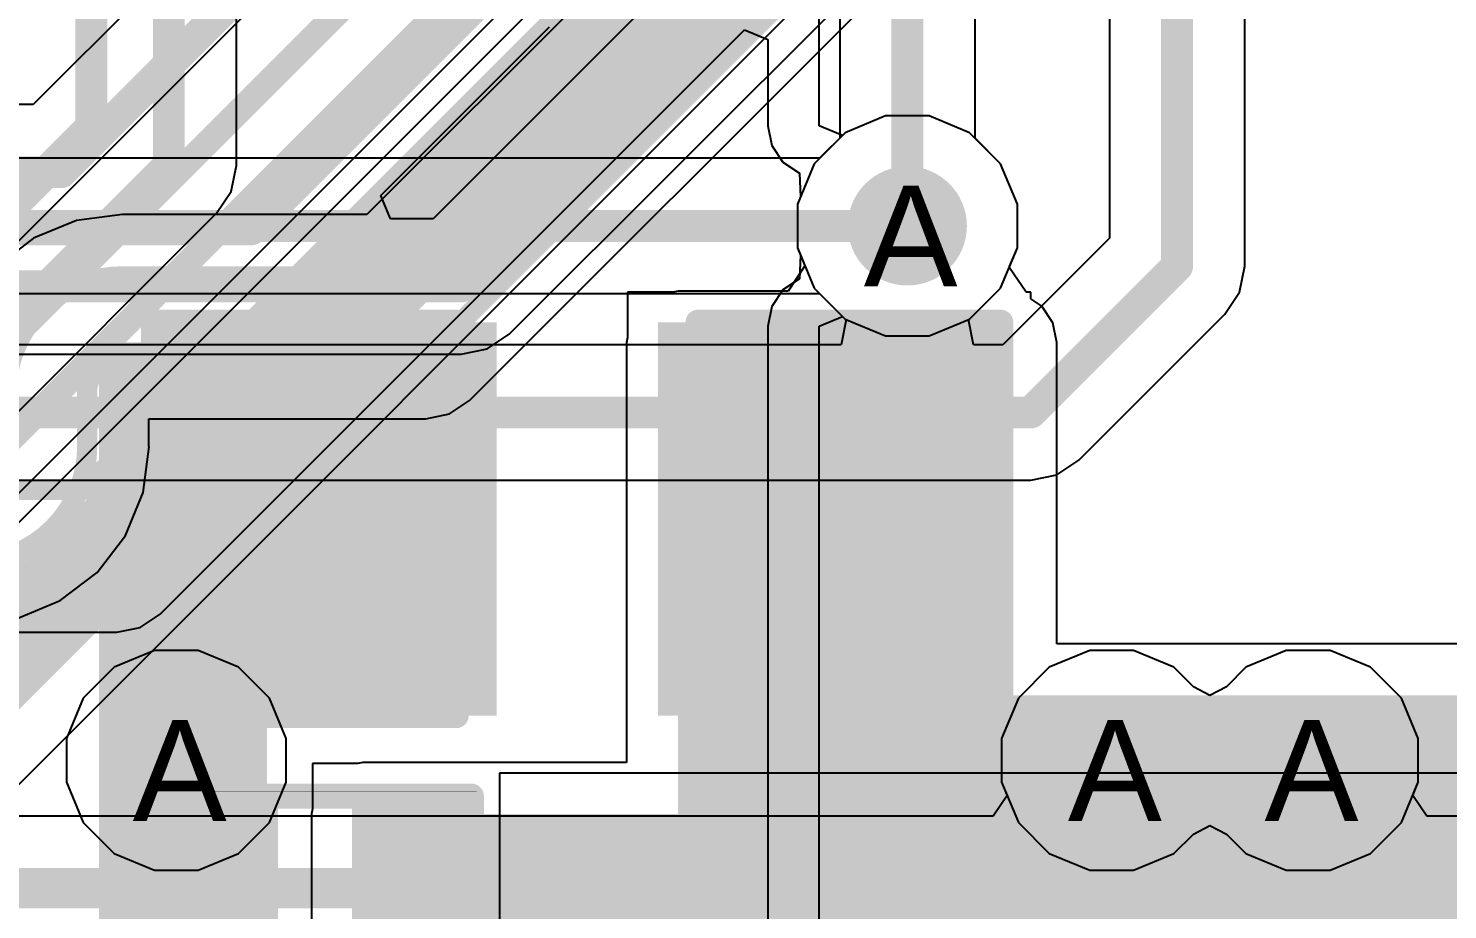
# Model space of a CAD drawing. Header units: inches. Extents: x 0 to 208, y 0 to 213.
# Drawn here: x 5.1871 to 5.4687, y 2.7214 to 2.8962 of the extents above; entities that cross this region are included whole.
import ezdxf

# ---------------------------------------------------------------- set-up
doc = ezdxf.new("R2010")
doc.units = ezdxf.units.IN
doc.header["$MEASUREMENT"] = 0
for name, color, linetype in [('Bottom Layer', 5, 'Continuous'), ('Bottom Overlay', 54, 'Continuous'), ('Bottom Paste', 16, 'Continuous'), ('Bottom Solder', 6, 'Continuous'), ('Drill Drawing', 1, 'Continuous'), ('L2_GND1', 16, 'Continuous'), ('L3_SIG1', 76, 'Continuous'), ('L4_PWR', 90, 'Continuous'), ('L5_GND2', 156, 'Continuous'), ('L6_SIG2', 130, 'Continuous'), ('L7_GND3', 216, 'Continuous'), ('Top Layer', 1, 'Continuous'), ('Via Holes', 16, 'Continuous')]:
    doc.layers.add(name, color=color, linetype=linetype)
doc.styles.add('Arial', font='', dxfattribs={"height": 0.2})
doc.styles.get('Arial').set_extended_font_data('Arial')

# ---------------------------------------------------------------- blocks, each defined once
blk = doc.blocks.new('RES_0402_B_497')
at = {"layer": 'Bottom Layer'}
for points in [[(-0.0095, 0.0125), (-0.0095, -0.0125), (-0.0275, -0.0125), (-0.0275, 0.0125)], [(0.0275, 0.0125), (0.0275, -0.0125), (0.0095, -0.0125), (0.0095, 0.0125)]]:
    blk.add_hatch(color=5, dxfattribs=at).paths.add_polyline_path(points)
at = {"layer": 'Bottom Paste'}
for points in [[(-0.0095, 0.0125), (-0.0095, -0.0125), (-0.0275, -0.0125), (-0.0275, 0.0125)], [(0.0275, 0.0125), (0.0275, -0.0125), (0.0095, -0.0125), (0.0095, 0.0125)]]:
    blk.add_hatch(color=16, dxfattribs=at).paths.add_polyline_path(points)
at = {"layer": 'Bottom Solder'}
for points in [[(-0.00733, 0.01467), (-0.00733, -0.01466), (-0.02967, -0.01466), (-0.02967, 0.01467)], [(0.02967, 0.01467), (0.02967, -0.01466), (0.00733, -0.01466), (0.00733, 0.01467)]]:
    blk.add_hatch(color=6, dxfattribs=at).paths.add_polyline_path(points)
at = {"layer": 'Bottom Overlay'}
for points in [[(-0.031, 0.016, 0.005, 0.005, 0), (0.031, 0.016, 0.005, 0.005, 0)], [(-0.031, -0.016, 0.005, 0.005, 0), (-0.031, 0.016, 0.005, 0.005, 0)], [(-0.032, 0.017, 0.000127, 0.000127, 0), (0.032, 0.017, 0.000127, 0.000127, 0)], [(0.031, -0.016, 0.005, 0.005, 0), (0.031, 0.016, 0.005, 0.005, 0)], [(-0.031, -0.016, 0.005, 0.005, 0), (0.031, -0.016, 0.005, 0.005, 0)]]:
    blk.add_lwpolyline(points, format="xyseb", dxfattribs=at)
for points in [[(-0.03225, 0.016, 0.0025, 0.0025, 1), (-0.02975, 0.016, 0.0025, 0.0025, 1)], [(-0.03225, 0.016, 0.0025, 0.0025, 1), (-0.02975, 0.016, 0.0025, 0.0025, 1)], [(-0.03203, 0.017, 0.0000635, 0.0000635, 1), (-0.03197, 0.017, 0.0000635, 0.0000635, 1)], [(0.02975, 0.016, 0.0025, 0.0025, 1), (0.03225, 0.016, 0.0025, 0.0025, 1)], [(0.02975, 0.016, 0.0025, 0.0025, 1), (0.03225, 0.016, 0.0025, 0.0025, 1)], [(0.03197, 0.017, 0.0000635, 0.0000635, 1), (0.03203, 0.017, 0.0000635, 0.0000635, 1)], [(-0.03225, -0.016, 0.0025, 0.0025, 1), (-0.02975, -0.016, 0.0025, 0.0025, 1)], [(-0.03225, -0.016, 0.0025, 0.0025, 1), (-0.02975, -0.016, 0.0025, 0.0025, 1)], [(0.02975, -0.016, 0.0025, 0.0025, 1), (0.03225, -0.016, 0.0025, 0.0025, 1)], [(0.02975, -0.016, 0.0025, 0.0025, 1), (0.03225, -0.016, 0.0025, 0.0025, 1)]]:
    blk.add_lwpolyline(points, format="xyseb", close=True, dxfattribs=at)
blk = doc.blocks.new('TF_01A_B_531')
at = {"layer": 'Bottom Layer'}
blk.add_hatch(color=5, dxfattribs=at).paths.add_polyline_path([(-0.3289, -0.13976), (-0.28165, -0.13976), (-0.28165, -0.19882), (-0.3289, -0.19882)])
at = {"layer": 'Bottom Paste'}
blk.add_hatch(color=16, dxfattribs=at).paths.add_polyline_path([(-0.3289, -0.13976), (-0.28165, -0.13976), (-0.28165, -0.19882), (-0.3289, -0.19882)])
at = {"layer": 'Bottom Solder'}
blk.add_hatch(color=6, dxfattribs=at).paths.add_polyline_path([(-0.3309, -0.13776), (-0.27965, -0.13776), (-0.27965, -0.20082), (-0.3309, -0.20082)])
blk = doc.blocks.new('CAP_1206_B_646')
at = {"layer": 'Bottom Layer'}
for points in [[(-0.08, 0.035), (-0.02, 0.035), (-0.02, -0.035), (-0.08, -0.035)], [(0.02, 0.035), (0.08, 0.035), (0.08, -0.035), (0.02, -0.035)]]:
    blk.add_hatch(color=5, dxfattribs=at).paths.add_polyline_path(points)
at = {"layer": 'Bottom Paste'}
for points in [[(-0.08, 0.035), (-0.02, 0.035), (-0.02, -0.035), (-0.08, -0.035)], [(0.02, 0.035), (0.08, 0.035), (0.08, -0.035), (0.02, -0.035)]]:
    blk.add_hatch(color=16, dxfattribs=at).paths.add_polyline_path(points)
at = {"layer": 'Bottom Solder'}
for points in [[(-0.084, 0.039), (-0.016, 0.039), (-0.016, -0.039), (-0.084, -0.039)], [(0.016, 0.039), (0.084, 0.039), (0.084, -0.039), (0.016, -0.039)]]:
    blk.add_hatch(color=6, dxfattribs=at).paths.add_polyline_path(points)
at = {"layer": 'Bottom Overlay'}
for points in [[(-0.084, 0.039, 0.005, 0.005, 0), (-0.024, 0.039, 0.005, 0.005, 0)], [(-0.084, -0.039, 0.005, 0.005, 0), (-0.084, 0.039, 0.005, 0.005, 0)], [(0.024, 0.039, 0.005, 0.005, 0), (0.084, 0.039, 0.005, 0.005, 0)], [(0.084, -0.039, 0.005, 0.005, 0), (0.084, 0.039, 0.005, 0.005, 0)], [(-0.084, -0.039, 0.005, 0.005, 0), (-0.024, -0.039, 0.005, 0.005, 0)], [(0.024, -0.039, 0.005, 0.005, 0), (0.084, -0.039, 0.005, 0.005, 0)]]:
    blk.add_lwpolyline(points, format="xyseb", dxfattribs=at)
for points in [[(-0.08525, 0.039, 0.0025, 0.0025, 1), (-0.08275, 0.039, 0.0025, 0.0025, 1)], [(-0.08525, 0.039, 0.0025, 0.0025, 1), (-0.08275, 0.039, 0.0025, 0.0025, 1)], [(-0.02525, 0.039, 0.0025, 0.0025, 1), (-0.02275, 0.039, 0.0025, 0.0025, 1)], [(0.02275, 0.039, 0.0025, 0.0025, 1), (0.02525, 0.039, 0.0025, 0.0025, 1)], [(0.08275, 0.039, 0.0025, 0.0025, 1), (0.08525, 0.039, 0.0025, 0.0025, 1)], [(0.08275, 0.039, 0.0025, 0.0025, 1), (0.08525, 0.039, 0.0025, 0.0025, 1)], [(-0.08525, -0.039, 0.0025, 0.0025, 1), (-0.08275, -0.039, 0.0025, 0.0025, 1)], [(-0.08525, -0.039, 0.0025, 0.0025, 1), (-0.08275, -0.039, 0.0025, 0.0025, 1)], [(-0.02525, -0.039, 0.0025, 0.0025, 1), (-0.02275, -0.039, 0.0025, 0.0025, 1)], [(0.02275, -0.039, 0.0025, 0.0025, 1), (0.02525, -0.039, 0.0025, 0.0025, 1)], [(0.08275, -0.039, 0.0025, 0.0025, 1), (0.08525, -0.039, 0.0025, 0.0025, 1)], [(0.08275, -0.039, 0.0025, 0.0025, 1), (0.08525, -0.039, 0.0025, 0.0025, 1)]]:
    blk.add_lwpolyline(points, format="xyseb", close=True, dxfattribs=at)

msp = doc.modelspace()

# ---------------------------------------------------------------- hatches: boundary and pattern name
at = {"layer": 'Bottom Layer'}
h = msp.add_hatch(color=5, dxfattribs=at)
edge = h.paths.add_edge_path()
edge.add_arc((5.36149, 2.857), 0.01181, 0, 360)
for points in [[(5.20118, 2.83389), (5.20118, 2.71539), (5.2345, 2.71539), (5.2345, 2.83389)], [(5.316, 2.69984), (5.38095, 2.69984), (5.38095, 2.83389), (5.316, 2.83389)], [(5.20706, 2.81071), (5.20706, 2.78713), (5.246, 2.78713), (5.246, 2.81071)], [(5.316, 2.69952), (5.77268, 2.69952), (5.77268, 2.76389), (5.316, 2.76389)], [(5.2535, 2.71539), (5.35142, 2.71539), (5.35142, 2.74039), (5.2535, 2.74039)]]:
    msp.add_hatch(color=5, dxfattribs=at).paths.add_polyline_path(points)
h = msp.add_hatch(color=5, dxfattribs=at)
edge = h.paths.add_edge_path()
edge.add_arc((5.2165, 2.751), 0.01181, 0, 360)
h = msp.add_hatch(color=5, dxfattribs=at)
edge = h.paths.add_edge_path()
edge.add_arc((5.402, 2.751), 0.01181, 0, 360)
h = msp.add_hatch(color=5, dxfattribs=at)
edge = h.paths.add_edge_path()
edge.add_arc((5.441, 2.751), 0.01181, 0, 360)
at = {"layer": 'L2_GND1'}
h = msp.add_hatch(color=16, dxfattribs=at)
edge = h.paths.add_edge_path()
edge.add_arc((5.36149, 2.857), 0.01181, 0, 360)
h = msp.add_hatch(color=16, dxfattribs=at)
edge = h.paths.add_edge_path()
edge.add_arc((5.2165, 2.751), 0.01181, 0, 360)
h = msp.add_hatch(color=16, dxfattribs=at)
edge = h.paths.add_edge_path()
edge.add_arc((5.402, 2.751), 0.01181, 0, 360)
h = msp.add_hatch(color=16, dxfattribs=at)
edge = h.paths.add_edge_path()
edge.add_arc((5.441, 2.751), 0.01181, 0, 360)
at = {"layer": 'L3_SIG1'}
h = msp.add_hatch(color=76, dxfattribs=at)
edge = h.paths.add_edge_path()
edge.add_arc((5.36149, 2.857), 0.01181, 0, 360)
h = msp.add_hatch(color=76, dxfattribs=at)
edge = h.paths.add_edge_path()
edge.add_arc((5.2165, 2.751), 0.01181, 0, 360)
h = msp.add_hatch(color=76, dxfattribs=at)
edge = h.paths.add_edge_path()
edge.add_arc((5.402, 2.751), 0.01181, 0, 360)
h = msp.add_hatch(color=76, dxfattribs=at)
edge = h.paths.add_edge_path()
edge.add_arc((5.441, 2.751), 0.01181, 0, 360)
at = {"layer": 'L4_PWR'}
h = msp.add_hatch(color=90, dxfattribs=at)
edge = h.paths.add_edge_path()
edge.add_arc((5.36149, 2.857), 0.01181, 0, 360)
h = msp.add_hatch(color=90, dxfattribs=at)
edge = h.paths.add_edge_path()
edge.add_arc((5.2165, 2.751), 0.01181, 0, 360)
h = msp.add_hatch(color=90, dxfattribs=at)
edge = h.paths.add_edge_path()
edge.add_arc((5.402, 2.751), 0.01181, 0, 360)
h = msp.add_hatch(color=90, dxfattribs=at)
edge = h.paths.add_edge_path()
edge.add_arc((5.441, 2.751), 0.01181, 0, 360)
at = {"layer": 'L5_GND2'}
h = msp.add_hatch(color=156, dxfattribs=at)
edge = h.paths.add_edge_path()
edge.add_arc((5.36149, 2.857), 0.01181, 0, 360)
h = msp.add_hatch(color=156, dxfattribs=at)
edge = h.paths.add_edge_path()
edge.add_arc((5.2165, 2.751), 0.01181, 0, 360)
h = msp.add_hatch(color=156, dxfattribs=at)
edge = h.paths.add_edge_path()
edge.add_arc((5.402, 2.751), 0.01181, 0, 360)
h = msp.add_hatch(color=156, dxfattribs=at)
edge = h.paths.add_edge_path()
edge.add_arc((5.441, 2.751), 0.01181, 0, 360)
at = {"layer": 'L6_SIG2'}
h = msp.add_hatch(color=130, dxfattribs=at)
edge = h.paths.add_edge_path()
edge.add_arc((5.36149, 2.857), 0.01181, 0, 360)
h = msp.add_hatch(color=130, dxfattribs=at)
edge = h.paths.add_edge_path()
edge.add_arc((5.2165, 2.751), 0.01181, 0, 360)
h = msp.add_hatch(color=130, dxfattribs=at)
edge = h.paths.add_edge_path()
edge.add_arc((5.402, 2.751), 0.01181, 0, 360)
h = msp.add_hatch(color=130, dxfattribs=at)
edge = h.paths.add_edge_path()
edge.add_arc((5.441, 2.751), 0.01181, 0, 360)
at = {"layer": 'L7_GND3'}
h = msp.add_hatch(color=216, dxfattribs=at)
edge = h.paths.add_edge_path()
edge.add_arc((5.36149, 2.857), 0.01181, 0, 360)
h = msp.add_hatch(color=216, dxfattribs=at)
edge = h.paths.add_edge_path()
edge.add_arc((5.2165, 2.751), 0.01181, 0, 360)
h = msp.add_hatch(color=216, dxfattribs=at)
edge = h.paths.add_edge_path()
edge.add_arc((5.402, 2.751), 0.01181, 0, 360)
h = msp.add_hatch(color=216, dxfattribs=at)
edge = h.paths.add_edge_path()
edge.add_arc((5.441, 2.751), 0.01181, 0, 360)
at = {"layer": 'Top Layer'}
h = msp.add_hatch(color=1, dxfattribs=at)
edge = h.paths.add_edge_path()
edge.add_arc((5.36149, 2.857), 0.01181, 0, 360)
h = msp.add_hatch(color=1, dxfattribs=at)
edge = h.paths.add_edge_path()
edge.add_arc((5.2165, 2.751), 0.01181, 0, 360)
h = msp.add_hatch(color=1, dxfattribs=at)
edge = h.paths.add_edge_path()
edge.add_arc((5.402, 2.751), 0.01181, 0, 360)
h = msp.add_hatch(color=1, dxfattribs=at)
edge = h.paths.add_edge_path()
edge.add_arc((5.441, 2.751), 0.01181, 0, 360)
at = {"layer": 'Via Holes'}
h = msp.add_hatch(color=7, dxfattribs=at)
edge = h.paths.add_edge_path()
edge.add_arc((5.36149, 2.857), 0.00591, 0, 360)
h = msp.add_hatch(color=7, dxfattribs=at)
edge = h.paths.add_edge_path()
edge.add_arc((5.2165, 2.751), 0.00591, 0, 360)
h = msp.add_hatch(color=7, dxfattribs=at)
edge = h.paths.add_edge_path()
edge.add_arc((5.402, 2.751), 0.00591, 0, 360)
h = msp.add_hatch(color=7, dxfattribs=at)
edge = h.paths.add_edge_path()
edge.add_arc((5.441, 2.751), 0.00591, 0, 360)

# ---------------------------------------------------------------- linework, layer by layer
at = {"layer": 'Bottom Layer'}
for p, q in [((5.34807, 3.23739), (5.34807, 2.87442)), ((5.37492, 2.87442), (5.37492, 3.0827)), ((5.34807, 2.87442), (5.343, 2.86935)), ((5.37999, 2.86935), (5.37492, 2.87442)), ((5.343, 2.86935), (5.33968, 2.86134)), ((5.38331, 2.86134), (5.37999, 2.86935)), ((5.33968, 2.86134), (5.33968, 2.85266)), ((5.38331, 2.85266), (5.38331, 2.86134)), ((5.33968, 2.85266), (5.34117, 2.84909)), ((5.38177, 2.84896), (5.38331, 2.85266)), ((5.34117, 2.84909), (5.33782, 2.84409)), ((5.38178, 2.84868), (5.38177, 2.84896)), ((5.38508, 2.84389), (5.38178, 2.84868)), ((5.31501, 2.84389), (5.306, 2.84389)), ((5.306, 2.84389), (5.306, 2.83488)), ((5.316, 2.84409), (5.31501, 2.84389)), ((5.33782, 2.84409), (5.316, 2.84409)), ((5.386, 2.84389), (5.38508, 2.84389)), ((5.386, 2.84254), (5.386, 2.84389)), ((5.38816, 2.8411), (5.386, 2.84254)), ((5.39037, 2.83779), (5.38816, 2.8411)), ((5.39115, 2.83389), (5.39037, 2.83779)), ((5.306, 2.83488), (5.3058, 2.83389)), ((5.3058, 2.83389), (5.3058, 2.76389)), ((5.39115, 2.77409), (5.39115, 2.83389)), ((5.77268, 2.77409), (5.39115, 2.77409)), ((5.3058, 2.76389), (5.3058, 2.75059)), ((5.25251, 2.75039), (5.2435, 2.75039)), ((5.2435, 2.75039), (5.2435, 2.74138)), ((5.2535, 2.75059), (5.25251, 2.75039)), ((5.3058, 2.75059), (5.2535, 2.75059)), ((5.90551, 2.74843), (5.28056, 2.74843)), ((5.28056, 2.74843), (5.28056, 2.0903)), ((5.2435, 2.74138), (5.2433, 2.74039)), ((5.2433, 2.74039), (5.2433, 2.71539))]:
    msp.add_line(p, q, dxfattribs=at)
msp.add_lwpolyline([(5.36149, 2.857, 0.00633, 0.00633, 0), (5.36149, 3.24295, 0.00633, 0.00633, 0)], format="xyseb", dxfattribs=at)
msp.add_lwpolyline([(5.35991, 2.857, 0.00316, 0.00316, 1), (5.36308, 2.857, 0.00316, 0.00316, 1)], format="xyseb", close=True, dxfattribs=at)
at = {"layer": 'L2_GND1'}
for p, q in [((5.344, 2.87688), (5.344, 2.9107)), ((5.21331, 2.78001), (5.32918, 2.89588)), ((5.32918, 2.89588), (5.3338, 2.89397)), ((5.3338, 2.89397), (5.3338, 2.87688)), ((5.35716, 2.87881), (5.34914, 2.87549)), ((5.36583, 2.87881), (5.35716, 2.87881)), ((5.37385, 2.87549), (5.36583, 2.87881)), ((5.3338, 2.87688), (5.33458, 2.87298)), ((5.34862, 2.87497), (5.344, 2.87688)), ((5.34914, 2.87549), (5.34862, 2.87497)), ((5.37999, 2.86935), (5.37385, 2.87549)), ((5.33458, 2.87298), (5.33679, 2.86967)), ((5.33679, 2.86967), (5.3401, 2.86746)), ((5.38331, 2.86134), (5.37999, 2.86935)), ((5.3401, 2.86746), (5.34029, 2.86279)), ((5.34029, 2.86279), (5.33968, 2.86134)), ((5.33968, 2.86134), (5.33968, 2.85266)), ((5.38331, 2.85266), (5.38331, 2.86134)), ((5.33968, 2.85266), (5.34029, 2.85121)), ((5.37999, 2.84465), (5.38331, 2.85266)), ((5.34029, 2.85121), (5.3401, 2.84654)), ((5.3401, 2.84654), (5.33679, 2.84433)), ((5.33679, 2.84433), (5.33458, 2.84102)), ((5.37385, 2.83851), (5.37999, 2.84465)), ((5.33458, 2.84102), (5.3338, 2.83712)), ((5.344, 2.83712), (5.34862, 2.83903)), ((5.34862, 2.83903), (5.34914, 2.83851)), ((5.34914, 2.83851), (5.35716, 2.83519)), ((5.36583, 2.83519), (5.37385, 2.83851)), ((5.3338, 2.83712), (5.3338, 2.56911)), ((5.344, 2.56911), (5.344, 2.83712)), ((5.35716, 2.83519), (5.36583, 2.83519)), ((5.20934, 2.77735), (5.21331, 2.78001)), ((5.16976, 2.77642), (5.20466, 2.77642)), ((5.20466, 2.77642), (5.20934, 2.77735))]:
    msp.add_line(p, q, dxfattribs=at)
for points in [[(5.19803, 2.80466, 0.004, 0.004, 0), (5.44641, 3.05304, 0.004, 0.004, 0)], [(5.20466, 2.78866, 0.004, 0.004, 0), (5.45304, 3.03704, 0.004, 0.004, 0)], [(4.33716, 2.80466, 0.004, 0.004, 0), (5.19803, 2.80466, 0.004, 0.004, 0)], [(4.33585, 2.78866, 0.004, 0.004, 0), (5.20466, 2.78866, 0.004, 0.004, 0)]]:
    msp.add_lwpolyline(points, format="xyseb", dxfattribs=at)
for points in [[(5.19703, 2.80466, 0.002, 0.002, 1), (5.19903, 2.80466, 0.002, 0.002, 1)], [(5.19703, 2.80466, 0.002, 0.002, 1), (5.19903, 2.80466, 0.002, 0.002, 1)], [(5.20366, 2.78866, 0.002, 0.002, 1), (5.20566, 2.78866, 0.002, 0.002, 1)], [(5.20366, 2.78866, 0.002, 0.002, 1), (5.20566, 2.78866, 0.002, 0.002, 1)]]:
    msp.add_lwpolyline(points, format="xyseb", close=True, dxfattribs=at)
at = {"layer": 'L3_SIG1'}
for p, q in [((5.42842, 2.849), (5.42842, 3.11886)), ((5.40158, 3.08027), (5.40158, 2.85456)), ((5.35716, 2.87881), (5.34914, 2.87549)), ((5.36583, 2.87881), (5.35716, 2.87881)), ((5.37385, 2.87549), (5.36583, 2.87881)), ((5.34914, 2.87549), (5.34407, 2.87042)), ((5.37999, 2.86935), (5.37385, 2.87549)), ((5.34407, 2.87042), (4.4166, 2.87042)), ((5.38331, 2.86134), (5.37999, 2.86935)), ((5.38331, 2.85266), (5.38331, 2.86134)), ((5.40158, 2.85456), (5.38044, 2.83342)), ((5.37999, 2.84465), (5.38331, 2.85266)), ((5.4274, 2.84386), (5.42842, 2.849)), ((4.42116, 2.84358), (5.34407, 2.84358)), ((5.34407, 2.84358), (5.34914, 2.83851)), ((5.37385, 2.83851), (5.37999, 2.84465)), ((5.42449, 2.83951), (5.4274, 2.84386)), ((5.34935, 2.83842), (5.34835, 2.83342)), ((5.34914, 2.83851), (5.34935, 2.83842)), ((5.37364, 2.83842), (5.37385, 2.83851)), ((5.37464, 2.83342), (5.37364, 2.83842)), ((5.39549, 2.81051), (5.42449, 2.83951)), ((5.34835, 2.83342), (4.48552, 2.83342)), ((5.38044, 2.83342), (5.37464, 2.83342)), ((5.39114, 2.8076), (5.39549, 2.81051)), ((5.386, 2.80658), (5.39114, 2.8076)), ((4.49108, 2.80658), (5.386, 2.80658)), ((5.39766, 2.77281), (5.38965, 2.76949)), ((5.40634, 2.77281), (5.39766, 2.77281)), ((5.41435, 2.76949), (5.40634, 2.77281)), ((5.43666, 2.77281), (5.42865, 2.76949)), ((5.44534, 2.77281), (5.43666, 2.77281)), ((5.45335, 2.76949), (5.44534, 2.77281)), ((5.38965, 2.76949), (5.38351, 2.76335)), ((5.41823, 2.76561), (5.41435, 2.76949)), ((5.42865, 2.76949), (5.42477, 2.76561)), ((5.45949, 2.76335), (5.45335, 2.76949)), ((5.4215, 2.76389), (5.41823, 2.76561)), ((5.42477, 2.76561), (5.4215, 2.76389)), ((5.38351, 2.76335), (5.38019, 2.75534)), ((5.46281, 2.75534), (5.45949, 2.76335)), ((5.38019, 2.75534), (5.38019, 2.74666)), ((5.46281, 2.74666), (5.46281, 2.75534)), ((5.38019, 2.74666), (5.38351, 2.73865)), ((5.45949, 2.73865), (5.46281, 2.74666)), ((5.38351, 2.73865), (5.38965, 2.73251)), ((5.41435, 2.73251), (5.41823, 2.73639)), ((5.41823, 2.73639), (5.4215, 2.73811)), ((5.4215, 2.73811), (5.42477, 2.73639)), ((5.42477, 2.73639), (5.42865, 2.73251)), ((5.45335, 2.73251), (5.45949, 2.73865)), ((5.38965, 2.73251), (5.39766, 2.72919)), ((5.40634, 2.72919), (5.41435, 2.73251)), ((5.42865, 2.73251), (5.43666, 2.72919)), ((5.44534, 2.72919), (5.45335, 2.73251)), ((5.39766, 2.72919), (5.40634, 2.72919)), ((5.43666, 2.72919), (5.44534, 2.72919))]:
    msp.add_line(p, q, dxfattribs=at)
for points in [[(5.415, 2.849, 0.00633, 0.00633, 0), (5.415, 3.20017, 0.00633, 0.00633, 0)], [(4.43432, 2.857, 0.00633, 0.00633, 0), (5.36149, 2.857, 0.00633, 0.00633, 0)], [(5.386, 2.82, 0.00633, 0.00633, 0), (5.415, 2.849, 0.00633, 0.00633, 0)], [(4.48552, 2.82, 0.00633, 0.00633, 0), (5.386, 2.82, 0.00633, 0.00633, 0)]]:
    msp.add_lwpolyline(points, format="xyseb", dxfattribs=at)
for points in [[(5.35991, 2.857, 0.00316, 0.00316, 1), (5.36308, 2.857, 0.00316, 0.00316, 1)], [(5.41342, 2.849, 0.00316, 0.00316, 1), (5.41658, 2.849, 0.00316, 0.00316, 1)], [(5.41342, 2.849, 0.00316, 0.00316, 1), (5.41658, 2.849, 0.00316, 0.00316, 1)], [(5.38442, 2.82, 0.00316, 0.00316, 1), (5.38758, 2.82, 0.00316, 0.00316, 1)], [(5.38442, 2.82, 0.00316, 0.00316, 1), (5.38758, 2.82, 0.00316, 0.00316, 1)]]:
    msp.add_lwpolyline(points, format="xyseb", close=True, dxfattribs=at)
at = {"layer": 'L4_PWR'}
for p, q in [((5.35716, 2.87881), (5.34914, 2.87549)), ((5.36583, 2.87881), (5.35716, 2.87881)), ((5.37385, 2.87549), (5.36583, 2.87881)), ((5.34914, 2.87549), (5.343, 2.86935)), ((5.37999, 2.86935), (5.37385, 2.87549)), ((5.343, 2.86935), (5.33968, 2.86134)), ((5.38331, 2.86134), (5.37999, 2.86935)), ((5.33968, 2.86134), (5.33968, 2.85266)), ((5.38331, 2.85266), (5.38331, 2.86134)), ((5.33968, 2.85266), (5.343, 2.84465)), ((5.37999, 2.84465), (5.38331, 2.85266)), ((5.343, 2.84465), (5.34914, 2.83851)), ((5.37385, 2.83851), (5.37999, 2.84465)), ((5.34914, 2.83851), (5.35716, 2.83519)), ((5.36583, 2.83519), (5.37385, 2.83851)), ((5.35716, 2.83519), (5.36583, 2.83519)), ((5.21216, 2.77281), (5.20414, 2.76949)), ((5.22084, 2.77281), (5.21216, 2.77281)), ((5.22885, 2.76949), (5.22084, 2.77281)), ((5.39766, 2.77281), (5.38965, 2.76949)), ((5.40634, 2.77281), (5.39766, 2.77281)), ((5.41435, 2.76949), (5.40634, 2.77281)), ((5.43666, 2.77281), (5.42865, 2.76949)), ((5.44534, 2.77281), (5.43666, 2.77281)), ((5.45335, 2.76949), (5.44534, 2.77281)), ((5.20414, 2.76949), (5.19801, 2.76335)), ((5.23499, 2.76335), (5.22885, 2.76949)), ((5.38965, 2.76949), (5.38351, 2.76335)), ((5.41823, 2.76561), (5.41435, 2.76949)), ((5.42865, 2.76949), (5.42477, 2.76561)), ((5.45949, 2.76335), (5.45335, 2.76949)), ((5.4215, 2.76389), (5.41823, 2.76561)), ((5.42477, 2.76561), (5.4215, 2.76389)), ((5.19801, 2.76335), (5.19469, 2.75534)), ((5.23831, 2.75534), (5.23499, 2.76335)), ((5.38351, 2.76335), (5.38019, 2.75534)), ((5.46281, 2.75534), (5.45949, 2.76335)), ((5.19469, 2.75534), (5.19469, 2.74666)), ((5.23831, 2.74666), (5.23831, 2.75534)), ((5.38019, 2.75534), (5.38019, 2.74666)), ((5.46281, 2.74666), (5.46281, 2.75534)), ((5.19469, 2.74666), (5.19801, 2.73865)), ((5.23499, 2.73865), (5.23831, 2.74666)), ((5.38019, 2.74666), (5.38351, 2.73865)), ((5.45949, 2.73865), (5.46281, 2.74666)), ((5.19801, 2.73865), (5.20414, 2.73251)), ((5.22885, 2.73251), (5.23499, 2.73865)), ((5.38351, 2.73865), (5.38965, 2.73251)), ((5.41435, 2.73251), (5.41823, 2.73639)), ((5.41823, 2.73639), (5.4215, 2.73811)), ((5.4215, 2.73811), (5.42477, 2.73639)), ((5.42477, 2.73639), (5.42865, 2.73251)), ((5.45335, 2.73251), (5.45949, 2.73865)), ((5.20414, 2.73251), (5.21216, 2.72919)), ((5.22084, 2.72919), (5.22885, 2.73251)), ((5.38965, 2.73251), (5.39766, 2.72919)), ((5.40634, 2.72919), (5.41435, 2.73251)), ((5.42865, 2.73251), (5.43666, 2.72919)), ((5.44534, 2.72919), (5.45335, 2.73251)), ((5.21216, 2.72919), (5.22084, 2.72919)), ((5.39766, 2.72919), (5.40634, 2.72919)), ((5.43666, 2.72919), (5.44534, 2.72919))]:
    msp.add_line(p, q, dxfattribs=at)
at = {"layer": 'L5_GND2'}
for p, q in [((5.16801, 2.78099), (5.46973, 3.08271)), ((5.28539, 2.95421), (5.14792, 2.81674)), ((5.35716, 2.87881), (5.34914, 2.87549)), ((5.36583, 2.87881), (5.35716, 2.87881)), ((5.37385, 2.87549), (5.36583, 2.87881)), ((5.34914, 2.87549), (5.343, 2.86935)), ((5.37999, 2.86935), (5.37385, 2.87549)), ((5.343, 2.86935), (5.33968, 2.86134)), ((5.38331, 2.86134), (5.37999, 2.86935)), ((5.33968, 2.86134), (5.33968, 2.85266)), ((5.38331, 2.85266), (5.38331, 2.86134)), ((5.33968, 2.85266), (5.343, 2.84465)), ((5.37999, 2.84465), (5.38331, 2.85266)), ((5.343, 2.84465), (5.34914, 2.83851)), ((5.37385, 2.83851), (5.37999, 2.84465)), ((5.34914, 2.83851), (5.35716, 2.83519)), ((5.36583, 2.83519), (5.37385, 2.83851)), ((5.35716, 2.83519), (5.36583, 2.83519)), ((5.39766, 2.77281), (5.38965, 2.76949)), ((5.40634, 2.77281), (5.39766, 2.77281)), ((5.41435, 2.76949), (5.40634, 2.77281)), ((5.43666, 2.77281), (5.42865, 2.76949)), ((5.44534, 2.77281), (5.43666, 2.77281)), ((5.45335, 2.76949), (5.44534, 2.77281)), ((5.38965, 2.76949), (5.38351, 2.76335)), ((5.41823, 2.76561), (5.41435, 2.76949)), ((5.42865, 2.76949), (5.42477, 2.76561)), ((5.45949, 2.76335), (5.45335, 2.76949)), ((5.4215, 2.76389), (5.41823, 2.76561)), ((5.42477, 2.76561), (5.4215, 2.76389)), ((5.38351, 2.76335), (5.38019, 2.75534)), ((5.46281, 2.75534), (5.45949, 2.76335)), ((5.38019, 2.75534), (5.38019, 2.74666)), ((5.46281, 2.74666), (5.46281, 2.75534)), ((5.38019, 2.74666), (5.38351, 2.73865)), ((5.45949, 2.73865), (5.46281, 2.74666)), ((5.38351, 2.73865), (5.38965, 2.73251)), ((5.41435, 2.73251), (5.41823, 2.73639)), ((5.41823, 2.73639), (5.4215, 2.73811)), ((5.4215, 2.73811), (5.42477, 2.73639)), ((5.42477, 2.73639), (5.42865, 2.73251)), ((5.45335, 2.73251), (5.45949, 2.73865)), ((5.38965, 2.73251), (5.39766, 2.72919)), ((5.40634, 2.72919), (5.41435, 2.73251)), ((5.42865, 2.73251), (5.43666, 2.72919)), ((5.44534, 2.72919), (5.45335, 2.73251)), ((5.39766, 2.72919), (5.40634, 2.72919)), ((5.43666, 2.72919), (5.44534, 2.72919))]:
    msp.add_line(p, q, dxfattribs=at)
for points in [[(5.1532, 2.804, 0.005, 0.005, 0), (5.45989, 3.11069, 0.005, 0.005, 0)], [(5.159, 2.79, 0.005, 0.005, 0), (5.46569, 3.09669, 0.005, 0.005, 0)]]:
    msp.add_lwpolyline(points, format="xyseb", dxfattribs=at)
at = {"layer": 'L6_SIG2'}
for p, q in [((5.22842, 2.869), (5.22842, 3.07092)), ((5.37061, 2.98937), (5.15215, 2.77091)), ((5.18099, 2.74207), (5.40542, 2.96651)), ((5.35716, 2.87881), (5.34914, 2.87549)), ((5.36583, 2.87881), (5.35716, 2.87881)), ((5.37385, 2.87549), (5.36583, 2.87881)), ((5.34914, 2.87549), (5.343, 2.86935)), ((5.37999, 2.86935), (5.37385, 2.87549)), ((5.2274, 2.86386), (5.22842, 2.869)), ((5.343, 2.86935), (5.33968, 2.86134)), ((5.38331, 2.86134), (5.37999, 2.86935)), ((5.22449, 2.85951), (5.2274, 2.86386)), ((5.33968, 2.86134), (5.33968, 2.85266)), ((5.38331, 2.85266), (5.38331, 2.86134)), ((5.09068, 2.72569), (5.22449, 2.85951)), ((5.33968, 2.85266), (5.343, 2.84465)), ((5.37999, 2.84465), (5.38331, 2.85266)), ((5.343, 2.84465), (5.34914, 2.83851)), ((5.37385, 2.83851), (5.37999, 2.84465)), ((5.34914, 2.83851), (5.35716, 2.83519)), ((5.36583, 2.83519), (5.37385, 2.83851)), ((5.35716, 2.83519), (5.36583, 2.83519)), ((5.39766, 2.77281), (5.38965, 2.76949)), ((5.40634, 2.77281), (5.39766, 2.77281)), ((5.41435, 2.76949), (5.40634, 2.77281)), ((5.43666, 2.77281), (5.42865, 2.76949)), ((5.44534, 2.77281), (5.43666, 2.77281)), ((5.45335, 2.76949), (5.44534, 2.77281)), ((5.38965, 2.76949), (5.38351, 2.76335)), ((5.41823, 2.76561), (5.41435, 2.76949)), ((5.42865, 2.76949), (5.42477, 2.76561)), ((5.45949, 2.76335), (5.45335, 2.76949)), ((5.4215, 2.76389), (5.41823, 2.76561)), ((5.42477, 2.76561), (5.4215, 2.76389)), ((5.38351, 2.76335), (5.38019, 2.75534)), ((5.46281, 2.75534), (5.45949, 2.76335)), ((5.38019, 2.75534), (5.38019, 2.74666)), ((5.46281, 2.74666), (5.46281, 2.75534)), ((5.38019, 2.74666), (5.38351, 2.73865)), ((5.45949, 2.73865), (5.46281, 2.74666)), ((5.38351, 2.73865), (5.38965, 2.73251)), ((5.41435, 2.73251), (5.41823, 2.73639)), ((5.41823, 2.73639), (5.4215, 2.73811)), ((5.4215, 2.73811), (5.42477, 2.73639)), ((5.42477, 2.73639), (5.42865, 2.73251)), ((5.45335, 2.73251), (5.45949, 2.73865)), ((5.38965, 2.73251), (5.39766, 2.72919)), ((5.40634, 2.72919), (5.41435, 2.73251)), ((5.42865, 2.73251), (5.43666, 2.72919)), ((5.44534, 2.72919), (5.45335, 2.73251)), ((5.39766, 2.72919), (5.40634, 2.72919)), ((5.43666, 2.72919), (5.44534, 2.72919))]:
    msp.add_line(p, q, dxfattribs=at)
for points in [[(5.19961, 2.87661, 0.00633, 0.00633, 0), (5.19961, 3.19669, 0.00633, 0.00633, 0)], [(5.215, 2.869, 0.00633, 0.00633, 0), (5.215, 3.13112, 0.00633, 0.00633, 0)], [(5.16108, 2.751, 0.02, 0.02, 0), (5.391, 2.98092, 0.02, 0.02, 0)], [(5.02581, 2.70281, 0.00633, 0.00633, 0), (5.19961, 2.87661, 0.00633, 0.00633, 0)], [(5.02245, 2.67645, 0.00633, 0.00633, 0), (5.215, 2.869, 0.00633, 0.00633, 0)]]:
    msp.add_lwpolyline(points, format="xyseb", dxfattribs=at)
for points in [[(5.19803, 2.87661, 0.00316, 0.00316, 1), (5.2012, 2.87661, 0.00316, 0.00316, 1)], [(5.19803, 2.87661, 0.00316, 0.00316, 1), (5.2012, 2.87661, 0.00316, 0.00316, 1)], [(5.21342, 2.869, 0.00316, 0.00316, 1), (5.21658, 2.869, 0.00316, 0.00316, 1)], [(5.21342, 2.869, 0.00316, 0.00316, 1), (5.21658, 2.869, 0.00316, 0.00316, 1)]]:
    msp.add_lwpolyline(points, format="xyseb", close=True, dxfattribs=at)
at = {"layer": 'L7_GND3'}
for p, q in [((5.39771, 3.00264), (5.2543, 2.85924)), ((5.27465, 2.82235), (5.41805, 2.96575)), ((5.35716, 2.87881), (5.34914, 2.87549)), ((5.36583, 2.87881), (5.35716, 2.87881)), ((5.37385, 2.87549), (5.36583, 2.87881)), ((5.34914, 2.87549), (5.343, 2.86935)), ((5.37999, 2.86935), (5.37385, 2.87549)), ((5.343, 2.86935), (5.33968, 2.86134)), ((5.38331, 2.86134), (5.37999, 2.86935)), ((5.33968, 2.86134), (5.33968, 2.85266)), ((5.38331, 2.85266), (5.38331, 2.86134)), ((5.19667, 2.8581), (5.18816, 2.85457)), ((5.20581, 2.8593), (5.19667, 2.8581)), ((5.20581, 2.85924), (5.20581, 2.8593)), ((5.2543, 2.85924), (5.20581, 2.85924)), ((5.18816, 2.85457), (5.18241, 2.85016)), ((5.33968, 2.85266), (5.343, 2.84465)), ((5.37999, 2.84465), (5.38331, 2.85266)), ((5.343, 2.84465), (5.34914, 2.83851)), ((5.37385, 2.83851), (5.37999, 2.84465)), ((5.34914, 2.83851), (5.35716, 2.83519)), ((5.36583, 2.83519), (5.37385, 2.83851)), ((5.35716, 2.83519), (5.36583, 2.83519)), ((5.27068, 2.8197), (5.27465, 2.82235)), ((5.21105, 2.81325), (5.21105, 2.81876)), ((5.21105, 2.81876), (5.266, 2.81876)), ((5.266, 2.81876), (5.27068, 2.8197)), ((5.20991, 2.80411), (5.21111, 2.81325)), ((5.21111, 2.81325), (5.21105, 2.81325)), ((5.20638, 2.7956), (5.20991, 2.80411)), ((5.20077, 2.78829), (5.20638, 2.7956)), ((5.19346, 2.78268), (5.20077, 2.78829)), ((5.18495, 2.77915), (5.19346, 2.78268)), ((5.39766, 2.77281), (5.38965, 2.76949)), ((5.40634, 2.77281), (5.39766, 2.77281)), ((5.41435, 2.76949), (5.40634, 2.77281)), ((5.43666, 2.77281), (5.42865, 2.76949)), ((5.44534, 2.77281), (5.43666, 2.77281)), ((5.45335, 2.76949), (5.44534, 2.77281)), ((5.38965, 2.76949), (5.38351, 2.76335)), ((5.41823, 2.76561), (5.41435, 2.76949)), ((5.42865, 2.76949), (5.42477, 2.76561)), ((5.45949, 2.76335), (5.45335, 2.76949)), ((5.4215, 2.76389), (5.41823, 2.76561)), ((5.42477, 2.76561), (5.4215, 2.76389)), ((5.38351, 2.76335), (5.38019, 2.75534)), ((5.46281, 2.75534), (5.45949, 2.76335)), ((5.38019, 2.75534), (5.38019, 2.74666)), ((5.46281, 2.74666), (5.46281, 2.75534)), ((5.38019, 2.74666), (5.38127, 2.74405)), ((5.46173, 2.74405), (5.46281, 2.74666)), ((5.38127, 2.74405), (5.37849, 2.7399)), ((5.46451, 2.7399), (5.46173, 2.74405)), ((5.37849, 2.7399), (5.18458, 2.7399)), ((5.51871, 2.7399), (5.46451, 2.7399))]:
    msp.add_line(p, q, dxfattribs=at)
for points in [[(5.25937, 2.847, 0.004, 0.004, 0), (5.40636, 2.99398, 0.004, 0.004, 0)], [(5.266, 2.831, 0.004, 0.004, 0), (5.41298, 2.97798, 0.004, 0.004, 0)], [(5.18281, 2.824, 0.004, 0.004, -0.414214), (5.20581, 2.847, 0.004, 0.004, 0)], [(5.20581, 2.847, 0.004, 0.004, 0), (5.21581, 2.847, 0.004, 0.004, 0)], [(5.21581, 2.847, 0.004, 0.004, 0), (5.25937, 2.847, 0.004, 0.004, 0)], [(5.19881, 2.824, 0.004, 0.004, -0.414214), (5.20581, 2.831, 0.004, 0.004, 0)], [(5.20581, 2.831, 0.004, 0.004, 0), (5.21581, 2.831, 0.004, 0.004, 0)], [(5.21581, 2.831, 0.004, 0.004, 0), (5.266, 2.831, 0.004, 0.004, 0)], [(5.19881, 2.81325, 0.004, 0.004, 0), (5.19881, 2.824, 0.004, 0.004, 0)], [(5.19881, 2.81325, 0.004, 0.004, -1), (5.15281, 2.81325, 0.004, 0.004, 0)], [(4.68743, 2.72562, 0.008, 0.008, 0), (5.52462, 2.72562, 0.008, 0.008, 0)]]:
    msp.add_lwpolyline(points, format="xyseb", dxfattribs=at)
for points in [[(5.20481, 2.847, 0.002, 0.002, 1), (5.20681, 2.847, 0.002, 0.002, 1)], [(5.20481, 2.847, 0.002, 0.002, 1), (5.20681, 2.847, 0.002, 0.002, 1)], [(5.21481, 2.847, 0.002, 0.002, 1), (5.21681, 2.847, 0.002, 0.002, 1)], [(5.21481, 2.847, 0.002, 0.002, 1), (5.21681, 2.847, 0.002, 0.002, 1)], [(5.25837, 2.847, 0.002, 0.002, 1), (5.26037, 2.847, 0.002, 0.002, 1)], [(5.25837, 2.847, 0.002, 0.002, 1), (5.26037, 2.847, 0.002, 0.002, 1)], [(5.20481, 2.831, 0.002, 0.002, 1), (5.20681, 2.831, 0.002, 0.002, 1)], [(5.20481, 2.831, 0.002, 0.002, 1), (5.20681, 2.831, 0.002, 0.002, 1)], [(5.21481, 2.831, 0.002, 0.002, 1), (5.21681, 2.831, 0.002, 0.002, 1)], [(5.21481, 2.831, 0.002, 0.002, 1), (5.21681, 2.831, 0.002, 0.002, 1)], [(5.265, 2.831, 0.002, 0.002, 1), (5.267, 2.831, 0.002, 0.002, 1)], [(5.265, 2.831, 0.002, 0.002, 1), (5.267, 2.831, 0.002, 0.002, 1)], [(5.19781, 2.824, 0.002, 0.002, 1), (5.19981, 2.824, 0.002, 0.002, 1)], [(5.19781, 2.824, 0.002, 0.002, 1), (5.19981, 2.824, 0.002, 0.002, 1)], [(5.19781, 2.81325, 0.002, 0.002, 1), (5.19981, 2.81325, 0.002, 0.002, 1)], [(5.19781, 2.81325, 0.002, 0.002, 1), (5.19981, 2.81325, 0.002, 0.002, 1)]]:
    msp.add_lwpolyline(points, format="xyseb", close=True, dxfattribs=at)
at = {"layer": 'Top Layer'}
for p, q in [((5.46056, 3.05154), (5.26744, 2.85842)), ((5.28249, 2.83551), (5.45967, 3.01268)), ((5.23352, 2.9265), (5.1881, 2.88108)), ((5.25705, 2.86304), (5.29049, 2.89649)), ((5.1881, 2.88108), (5.11061, 2.88108)), ((5.35716, 2.87881), (5.34914, 2.87549)), ((5.36583, 2.87881), (5.35716, 2.87881)), ((5.37385, 2.87549), (5.36583, 2.87881)), ((5.34914, 2.87549), (5.343, 2.86935)), ((5.37999, 2.86935), (5.37385, 2.87549)), ((5.343, 2.86935), (5.33968, 2.86134)), ((5.38331, 2.86134), (5.37999, 2.86935)), ((5.25896, 2.85842), (5.25705, 2.86304)), ((5.33968, 2.86134), (5.33968, 2.85266)), ((5.38331, 2.85266), (5.38331, 2.86134)), ((5.26744, 2.85842), (5.25896, 2.85842)), ((5.33968, 2.85266), (5.343, 2.84465)), ((5.37999, 2.84465), (5.38331, 2.85266)), ((5.343, 2.84465), (5.34914, 2.83851)), ((5.37385, 2.83851), (5.37999, 2.84465)), ((5.34914, 2.83851), (5.35716, 2.83519)), ((5.36583, 2.83519), (5.37385, 2.83851)), ((5.27814, 2.8326), (5.28249, 2.83551)), ((5.35716, 2.83519), (5.36583, 2.83519)), ((5.273, 2.83158), (5.27814, 2.8326)), ((4.9338, 2.83158), (5.273, 2.83158)), ((5.273, 2.83158), (5.273, 2.83158)), ((5.39766, 2.77281), (5.38965, 2.76949)), ((5.40634, 2.77281), (5.39766, 2.77281)), ((5.41435, 2.76949), (5.40634, 2.77281)), ((5.43666, 2.77281), (5.42865, 2.76949)), ((5.44534, 2.77281), (5.43666, 2.77281)), ((5.45335, 2.76949), (5.44534, 2.77281)), ((5.38965, 2.76949), (5.38351, 2.76335)), ((5.41823, 2.76561), (5.41435, 2.76949)), ((5.42865, 2.76949), (5.42477, 2.76561)), ((5.45949, 2.76335), (5.45335, 2.76949)), ((5.4215, 2.76389), (5.41823, 2.76561)), ((5.42477, 2.76561), (5.4215, 2.76389)), ((5.38351, 2.76335), (5.38019, 2.75534)), ((5.46281, 2.75534), (5.45949, 2.76335)), ((5.38019, 2.75534), (5.38019, 2.74666)), ((5.46281, 2.74666), (5.46281, 2.75534)), ((5.38019, 2.74666), (5.38351, 2.73865)), ((5.45949, 2.73865), (5.46281, 2.74666)), ((5.38351, 2.73865), (5.38965, 2.73251)), ((5.41435, 2.73251), (5.41823, 2.73639)), ((5.41823, 2.73639), (5.4215, 2.73811)), ((5.4215, 2.73811), (5.42477, 2.73639)), ((5.42477, 2.73639), (5.42865, 2.73251)), ((5.45335, 2.73251), (5.45949, 2.73865)), ((5.38965, 2.73251), (5.39766, 2.72919)), ((5.40634, 2.72919), (5.41435, 2.73251)), ((5.42865, 2.73251), (5.43666, 2.72919)), ((5.44534, 2.72919), (5.45335, 2.73251)), ((5.39766, 2.72919), (5.40634, 2.72919)), ((5.43666, 2.72919), (5.44534, 2.72919))]:
    msp.add_line(p, q, dxfattribs=at)
for points in [[(5.273, 2.845, 0.00633, 0.00633, 0), (5.47398, 3.04598, 0.00633, 0.00633, 0)], [(5.19366, 2.86766, 0.00633, 0.00633, 0), (5.24694, 2.92094, 0.00633, 0.00633, 0)], [(5.23135, 2.85633, 0.00633, 0.00633, 0), (5.281, 2.90598, 0.00633, 0.00633, 0)], [(5.12561, 2.86766, 0.00633, 0.00633, 0), (5.19366, 2.86766, 0.00633, 0.00633, 0)], [(4.58923, 2.85633, 0.00633, 0.00633, 0), (5.23135, 2.85633, 0.00633, 0.00633, 0)], [(4.58454, 2.845, 0.00633, 0.00633, 0), (5.273, 2.845, 0.00633, 0.00633, 0)]]:
    msp.add_lwpolyline(points, format="xyseb", dxfattribs=at)
for points in [[(5.19208, 2.86766, 0.00316, 0.00316, 1), (5.19524, 2.86766, 0.00316, 0.00316, 1)], [(5.19208, 2.86766, 0.00316, 0.00316, 1), (5.19524, 2.86766, 0.00316, 0.00316, 1)], [(5.22977, 2.85633, 0.00316, 0.00316, 1), (5.23294, 2.85633, 0.00316, 0.00316, 1)], [(5.22977, 2.85633, 0.00316, 0.00316, 1), (5.23294, 2.85633, 0.00316, 0.00316, 1)], [(5.27142, 2.845, 0.00316, 0.00316, 1), (5.27458, 2.845, 0.00316, 0.00316, 1)], [(5.27142, 2.845, 0.00316, 0.00316, 1), (5.27458, 2.845, 0.00316, 0.00316, 1)]]:
    msp.add_lwpolyline(points, format="xyseb", close=True, dxfattribs=at)

# ---------------------------------------------------------------- block references
for name, p in [('CAP_1206_B_646', (5.296, 2.79889)), ('RES_0402_B_497', (5.244, 2.72789))]:
    msp.add_blockref(name, p)
at = {"rotation": 270}
msp.add_blockref('TF_01A_B_531', (5.52071, 2.41819), dxfattribs=at)

# ---------------------------------------------------------------- texts
at = {"layer": 'Drill Drawing', "style": 'Arial'}
for p in [(5.35283, 2.845), (5.20784, 2.739), (5.39334, 2.739), (5.43234, 2.739)]:
    msp.add_text('A', height=0.02, dxfattribs=at).set_placement(p)

doc.saveas('drawing.dxf')
